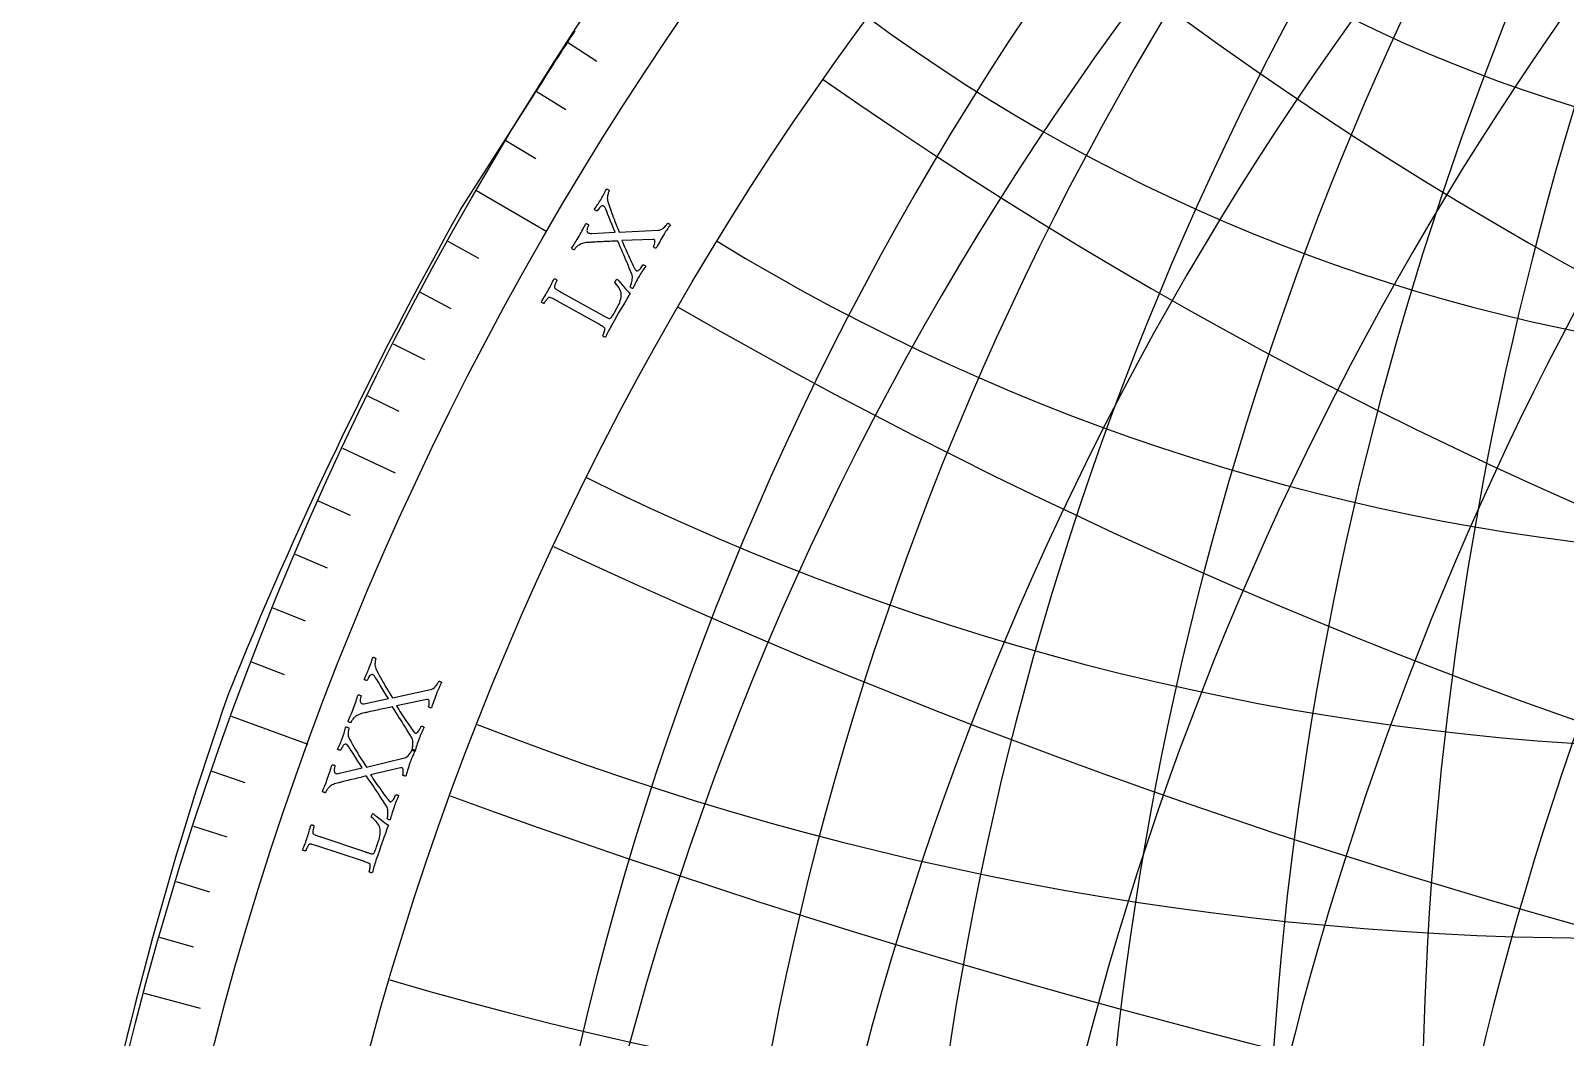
# Model space of a CAD drawing. Header units: millimetres. Extents: x -93 to 93, y -93 to 104.
# Drawn here: x -92.5 to -49.83, y 22.71 to 50.7 of the extents above; entities that cross this region are included whole.
import ezdxf

# ---------------------------------------------------------------- set-up
doc = ezdxf.new("R2010")
doc.units = ezdxf.units.MM
for name, color, linetype in [('CUT_OUTER', 1, 'Continuous'), ('ENGRAVE', 7, 'Continuous'), ('ENGRAVE_FINE', 8, 'Continuous'), ('TEXT', 5, 'Continuous')]:
    doc.layers.add(name, color=color, linetype=linetype)

msp = doc.modelspace()

# ---------------------------------------------------------------- linework, layer by layer
at = {"layer": 'CUT_OUTER'}
msp.add_lwpolyline([(-80.5586, 45.7039), (-78.5313, 48.8776), (-78.4511, 49.0068)], dxfattribs=at)
for centre, radius, start, end in [((-3.426767089487028, 2.1699763274168036), 88.44403129231942, 146.7242498189142, 148.02393507627738), ((20.77407203345911, -11.13669888860854), 116.18586103430133, 150.71059144834663, 158.07698249776246), ((12.45894886704529, -2.36351821097127), 105.31686430517935, 160.81680575097735, 169.04272386822896)]:
    msp.add_arc(centre, radius, start, end, dxfattribs=at)
at = {"layer": 'ENGRAVE'}
for points in [[(-80.1073, 46.25), (-78.1447, 45.1169)], [(-83.8335, 39.0922), (-82.3664, 38.4081)], [(-86.9216, 31.6369), (-84.792, 30.8618)], [(-89.3481, 23.9408), (-87.7845, 23.5218)]]:
    msp.add_lwpolyline(points, dxfattribs=at)
for radius in [92.5, 90.23375, 86.025, 86.025]:
    msp.add_circle((0, 0), radius, dxfattribs=at)
for centre, radius, start, end in [((15.168528515445656, 0), 87.35207428747118, 99.99999983752946, 260.00000016247054), ((31.310539402750127, 0), 91.5458928772404, 109.99999992129074, 250.00000007870926), ((-4.723730900634919e-15, 112.29766206480933), 72.18354577202557, 219.9999999658587, 320.0000000341413), ((-4.817300315426914e-15, 133.83114220566696), 102.5206028029169, 229.99999997596137, 310.0000000240386), ((-5.626093109739206e-15, 172.0499999999998), 148.99967072111247, 239.99999998346016, 300.00000001653984), ((1.746591513949201e-14, 251.52027352402982), 236.35174500858412, 249.99999998957287, 290.00000001042713)]:
    msp.add_arc(centre, radius, start, end, dxfattribs=at)
at = {"layer": 'ENGRAVE_FINE'}
for points in [[(-77.577, 50.3791), (-76.7625, 49.8501)], [(-78.4444, 49.0175), (-77.6208, 48.5028)], [(-79.288, 47.641), (-78.4555, 47.1408)], [(-80.9023, 44.8449), (-80.0528, 44.374)], [(-81.6727, 43.4261), (-80.8151, 42.9701)], [(-82.4181, 41.9941), (-81.5527, 41.5532)], [(-83.1384, 40.5493), (-82.2655, 40.1236)], [(-84.503, 37.6231), (-83.6157, 37.2281)], [(-85.1467, 36.1426), (-84.2527, 35.7631)], [(-85.7645, 34.6511), (-84.864, 34.2873)], [(-86.3562, 33.149), (-85.4494, 32.801)], [(-87.4605, 30.1151), (-86.5421, 29.7988)], [(-87.9727, 28.5841), (-87.049, 28.2839)], [(-88.4582, 27.0444), (-87.5294, 26.7604)], [(-88.9167, 25.4965), (-87.9831, 25.2287)]]:
    msp.add_lwpolyline(points, dxfattribs=at)
for centre, radius, start, end in [((7.52621227981759, 0), 86.35360152466644, 94.99999967255303, 265.00000032744697), ((23.05032927888738, 0), 89.05963341977744, 104.99999989308458, 255.00000010691542), ((-37.97506080554552, 86.9904460717733), 40.11411629278375, 228.5833332718978, 358.58333339476917), ((40.114116292783706, 0), 94.91808547874831, 114.99999993856432, 245.00000006143568), ((-39.741436187503396, 91.03672747718139), 49.66655690703753, 233.5833332837135, 353.583333382953), ((-42.01551294562116, 96.24601345049645), 60.23535347449034, 238.5833332924201, 348.5833333742469), ((-44.928324499197046, 102.91846560708598), 72.18354577202545, 243.5833332991922, 343.5833333674748), ((-48.67312015238095, 111.49676508595176), 86.02500000000009, 248.58333330468554, 338.583333361981), ((6.897616614894488, 3.0111054971236766), 86.35360152466643, 118.58333300588606, 288.58333366078045), ((13.901640084243802, 6.068662150098621), 87.35207428747135, 123.5833331708634, 283.5833334958031), ((21.12514612950774, 9.22203236125717), 89.0596334197774, 128.58333322641806, 278.5833334402489), ((28.695456462856022, 12.526797518899356), 91.54589287724042, 133.58333325462377, 273.58333341204275), ((36.76375110690086, 16.04895418713696), 94.9180854787483, 138.5833332718978, 268.58333339476917), ((45.518363738590764, 19.870718093751716), 99.33311381407516, 143.58333328371396, 263.583333382953), ((-53.54349213115652, 122.65345113152831), 102.5206028029168, 253.58333330929486, 333.58333335737166), ((-60.00437106553624, 137.45355226620094), 122.85643227999017, 258.5833333132739, 328.5833333533931), ((-68.83418664251228, 157.68023734527983), 148.99967072111264, 263.58333331679364, 323.5833333498733), ((-81.43778070426366, 186.55161361913161), 184.48120783683498, 268.5833333199746, 318.5833333466919), ((-4.689336718587448e-15, 121.65772170314547), 86.02499999999996, 224.99999997135205, 315.00000002864795), ((-100.62884889351231, 230.51308588444456), 236.35174500858386, 273.58333332290636, 313.58333334376016), ((-132.97743721920946, 304.6148270943921), 321.0496707211132, 278.5833333256571, 308.5833333410094), ((0, 149.98001059330494), 122.85643227999037, 234.9999999799404, 305.0000000200596), ((-198.20014113404963, 454.0221482995396), 487.872018532613, 283.5833333282819, 303.5833333383846), ((-394.89185951755303, 904.5889139044538), 983.2702493450466, 288.58333333082714, 298.5833333358398), ((3.220694911988998e-15, 203.55249119069376), 184.48120783683484, 244.99999998664111, 295.0000000133589), ((394.89185951755076, -904.5889139044488), 983.2702493450412, 108.58333333082714, 118.58333333583982)]:
    msp.add_arc(centre, radius, start, end, dxfattribs=at)
at = {"layer": 'TEXT'}
for points in [[(-77.2517, 44.9873), (-77.2237, 45.0359), (-77.1973, 45.0828), (-77.1727, 45.1279), (-77.1498, 45.1711), (-77.1277, 45.2133), (-77.1056, 45.255), (-77.0835, 45.2963), (-77.0614, 45.3371), (-77.0533, 45.3356), (-77.0428, 45.3317), (-77.03, 45.3256), (-77.015, 45.3172), (-77.0012, 45.3082), (-76.9923, 45.3002), (-76.9882, 45.2932), (-76.989, 45.2872), (-76.995, 45.2761), (-77.0015, 45.2622), (-77.0085, 45.2453), (-77.0161, 45.2256), (-77.0231, 45.2044), (-77.0284, 45.183), (-77.0319, 45.1616), (-77.0336, 45.14), (-77.0322, 45.1198), (-77.0261, 45.1025), (-77.0155, 45.0879), (-77.0002, 45.0762), (-76.9829, 45.0689), (-76.9609, 45.0643), (-76.9341, 45.0624), (-76.9025, 45.0632), (-76.2513, 45.0948), (-76.2947, 45.2003), (-76.3364, 45.3031), (-76.3765, 45.4032), (-76.4149, 45.5007), (-76.4508, 45.5908), (-76.4833, 45.6688), (-76.5126, 45.7348), (-76.5385, 45.7887), (-76.543, 45.7964), (-76.5481, 45.8032), (-76.5536, 45.8092), (-76.5597, 45.8143), (-76.5654, 45.8186), (-76.5698, 45.8218), (-76.573, 45.8241), (-76.575, 45.8254), (-76.586, 45.8291), (-76.6001, 45.8292), (-76.6173, 45.8256), (-76.6376, 45.8183), (-76.6609, 45.8033), (-76.6872, 45.7766), (-76.7162, 45.7382), (-76.7482, 45.688), (-76.7535, 45.6862), (-76.7618, 45.6873), (-76.7732, 45.6914), (-76.7875, 45.6985), (-76.8021, 45.7068), (-76.8139, 45.7146), (-76.8231, 45.7221), (-76.8295, 45.729), (-76.8039, 45.766), (-76.7798, 45.8009), (-76.7572, 45.8336), (-76.7361, 45.8642), (-76.7155, 45.8947), (-76.6944, 45.927), (-76.673, 45.9611), (-76.6511, 45.997), (-76.6215, 46.0471), (-76.595, 46.0934), (-76.5717, 46.136), (-76.5514, 46.1749), (-76.5335, 46.2103), (-76.517, 46.2425), (-76.5021, 46.2713), (-76.4886, 46.2969), (-76.4808, 46.2955), (-76.4712, 46.2924), (-76.46, 46.2876), (-76.447, 46.281), (-76.4346, 46.2732), (-76.425, 46.2644), (-76.4182, 46.2549), (-76.4142, 46.2444), (-76.4183, 46.2368), (-76.4238, 46.2247), (-76.431, 46.2082), (-76.4396, 46.1873), (-76.4483, 46.1631), (-76.4556, 46.1366), (-76.4615, 46.1079), (-76.466, 46.0769), (-76.4679, 46.0446), (-76.4663, 46.0118), (-76.4612, 45.9784), (-76.4524, 45.9445), (-76.4232, 45.8607), (-76.3961, 45.7825), (-76.371, 45.7101), (-76.348, 45.6434), (-76.3256, 45.5796), (-76.3026, 45.5162), (-76.2789, 45.4531), (-76.2544, 45.3904), (-76.2284, 45.3251), (-76.1997, 45.2541), (-76.1684, 45.1775), (-76.1345, 45.0953), (-75.0512, 45.1497), (-75.0122, 45.1552), (-74.9743, 45.1681), (-74.9374, 45.1884), (-74.9015, 45.2161), (-74.8681, 45.2475), (-74.8387, 45.2791), (-74.8133, 45.3109), (-74.7919, 45.3427), (-74.7833, 45.3422), (-74.773, 45.3391), (-74.7612, 45.3333), (-74.7477, 45.325), (-74.7349, 45.3163), (-74.7252, 45.3092), (-74.7187, 45.3037), (-74.7152, 45.2999), (-74.7404, 45.2642), (-74.7638, 45.2311), (-74.7854, 45.2005), (-74.8052, 45.1725), (-74.8247, 45.1441), (-74.8456, 45.1123), (-74.8677, 45.0773), (-74.8911, 45.0389), (-74.9227, 44.9858), (-74.9516, 44.9359), (-74.9779, 44.8892), (-75.0016, 44.8457), (-75.0249, 44.8019), (-75.05, 44.7545), (-75.0771, 44.7035), (-75.1061, 44.6489), (-75.1156, 44.6482), (-75.127, 44.6505), (-75.1403, 44.6557), (-75.1555, 44.6638), (-75.1693, 44.6729), (-75.1782, 44.6809), (-75.1823, 44.6879), (-75.1815, 44.6938), (-75.1765, 44.7033), (-75.171, 44.716), (-75.165, 44.7318), (-75.1585, 44.7508), (-75.1525, 44.7713), (-75.148, 44.7921), (-75.145, 44.8131), (-75.1434, 44.8343), (-75.1442, 44.8538), (-75.1482, 44.8698), (-75.1554, 44.8823), (-75.1659, 44.8913), (-75.169, 44.8928), (-75.1729, 44.8941), (-75.1776, 44.8952), (-75.1831, 44.8961), (-75.1888, 44.8967), (-75.1941, 44.8968), (-75.199, 44.8964), (-75.2035, 44.8955), (-76.0614, 44.8619), (-76.0391, 44.8078), (-76.0152, 44.7513), (-75.9899, 44.6923), (-75.9629, 44.6308), (-75.9353, 44.5686), (-75.9079, 44.5071), (-75.8807, 44.4466), (-75.8536, 44.3868), (-75.8272, 44.3295), (-75.8022, 44.2761), (-75.7784, 44.2268), (-75.7559, 44.1813), (-75.7357, 44.1413), (-75.7188, 44.1082), (-75.7051, 44.0819), (-75.6946, 44.0625), (-75.6924, 44.0592), (-75.6898, 44.0552), (-75.6867, 44.0504), (-75.6831, 44.045), (-75.6789, 44.0394), (-75.6739, 44.0342), (-75.6682, 44.0296), (-75.6618, 44.0254), (-75.6482, 44.0213), (-75.6318, 44.0232), (-75.6126, 44.0312), (-75.5905, 44.0452), (-75.5659, 44.0669), (-75.5392, 44.0982), (-75.5102, 44.139), (-75.4791, 44.1894), (-75.4704, 44.1891), (-75.4598, 44.1866), (-75.4473, 44.1819), (-75.433, 44.175), (-75.4195, 44.1674), (-75.4096, 44.1608), (-75.4031, 44.1551), (-75.4002, 44.1504), (-75.4242, 44.1155), (-75.4481, 44.0802), (-75.4721, 44.0444), (-75.496, 44.0081), (-75.5197, 43.9717), (-75.5425, 43.9353), (-75.5647, 43.8989), (-75.5862, 43.8625), (-75.6145, 43.8131), (-75.6402, 43.767), (-75.6631, 43.7243), (-75.6834, 43.6851), (-75.7025, 43.6471), (-75.7218, 43.6084), (-75.7412, 43.5689), (-75.7609, 43.5286), (-75.7698, 43.5309), (-75.78, 43.5355), (-75.7913, 43.5423), (-75.8038, 43.5514), (-75.8155, 43.5607), (-75.8244, 43.5682), (-75.8305, 43.5739), (-75.8339, 43.5777), (-75.8298, 43.5862), (-75.8236, 43.601), (-75.8155, 43.622), (-75.8053, 43.6493), (-75.7949, 43.6808), (-75.7858, 43.7145), (-75.7782, 43.7504), (-75.7721, 43.7884), (-75.7689, 43.8265), (-75.7704, 43.8626), (-75.7764, 43.8966), (-75.7869, 43.9285), (-75.8223, 44.0142), (-75.8563, 44.0961), (-75.8889, 44.174), (-75.9201, 44.2481), (-75.9507, 44.3202), (-75.9815, 44.3923), (-76.0125, 44.4643), (-76.0438, 44.5363), (-76.0757, 44.6099), (-76.1086, 44.6867), (-76.1425, 44.7668), (-76.1775, 44.85), (-76.2127, 44.8491), (-76.252, 44.8477), (-76.2955, 44.8457), (-76.3432, 44.8433), (-76.3935, 44.8406), (-76.4449, 44.838), (-76.4973, 44.8355), (-76.5507, 44.8332), (-76.6038, 44.8309), (-76.6552, 44.8284), (-76.7048, 44.8258), (-76.7526, 44.8231), (-76.7975, 44.8204), (-76.8381, 44.818), (-76.8745, 44.8158), (-76.9067, 44.8139), (-76.933, 44.8124), (-76.9517, 44.8113), (-76.963, 44.8106), (-76.9668, 44.8104), (-77.0127, 44.8081), (-77.0547, 44.8042), (-77.0926, 44.7985), (-77.1265, 44.7912), (-77.1584, 44.7819), (-77.1904, 44.77), (-77.2225, 44.7557), (-77.2547, 44.7388), (-77.2754, 44.7262), (-77.2954, 44.7114), (-77.3145, 44.6946), (-77.3328, 44.6757), (-77.3493, 44.6566), (-77.3632, 44.6395), (-77.3744, 44.6242), (-77.3829, 44.6109), (-77.3877, 44.6072), (-77.3958, 44.6073), (-77.4071, 44.6111), (-77.4218, 44.6186), (-77.4363, 44.6279), (-77.4473, 44.637), (-77.4549, 44.646), (-77.4589, 44.6547), (-77.4298, 44.7017), (-77.4027, 44.745), (-77.3774, 44.7845), (-77.3541, 44.8203), (-77.3309, 44.8562), (-77.3061, 44.896), (-77.2797, 44.9397), (-77.2517, 44.9873)], [(-76.5997, 42.7852), (-76.5967, 42.7835), (-76.5929, 42.7814), (-76.5885, 42.7789), (-76.5833, 42.776), (-76.5701, 42.7686), (-76.555, 42.7602), (-76.5379, 42.7507), (-76.5191, 42.7401), (-76.4996, 42.7295), (-76.4807, 42.7196), (-76.4626, 42.7106), (-76.445, 42.7024), (-76.4294, 42.6959), (-76.4168, 42.6919), (-76.4072, 42.6906), (-76.4007, 42.6919), (-76.384, 42.7014), (-76.3684, 42.7135), (-76.3538, 42.7282), (-76.3402, 42.7455), (-76.3258, 42.767), (-76.3087, 42.7944), (-76.289, 42.8277), (-76.2667, 42.8669), (-76.1826, 43.0162), (-76.1617, 43.0557), (-76.142, 43.0984), (-76.1234, 43.1441), (-76.1059, 43.193), (-76.0915, 43.2419), (-76.0823, 43.2876), (-76.0782, 43.3302), (-76.0792, 43.3697), (-76.085, 43.4048), (-76.0946, 43.4409), (-76.108, 43.4781), (-76.1254, 43.5165), (-76.1477, 43.5563), (-76.1761, 43.5981), (-76.2106, 43.6419), (-76.2512, 43.6876), (-76.2558, 43.6961), (-76.2565, 43.7068), (-76.2531, 43.7197), (-76.2458, 43.7349), (-76.2319, 43.7567), (-76.2183, 43.7733), (-76.205, 43.7846), (-76.192, 43.7907), (-76.148, 43.7396), (-76.1028, 43.6867), (-76.0563, 43.632), (-76.0085, 43.5755), (-75.9613, 43.5213), (-75.9162, 43.4736), (-75.8732, 43.4323), (-75.8325, 43.3974), (-75.8937, 43.2911), (-75.9553, 43.1853), (-76.0172, 43.0803), (-76.0794, 42.9758), (-76.1433, 42.868), (-76.2102, 42.753), (-76.2801, 42.6307), (-76.3528, 42.5011), (-76.3776, 42.4559), (-76.4005, 42.4128), (-76.4216, 42.3718), (-76.4408, 42.3328), (-76.4596, 42.2948), (-76.4792, 42.2563), (-76.4997, 42.2173), (-76.521, 42.178), (-76.5301, 42.1769), (-76.5404, 42.1785), (-76.5519, 42.1828), (-76.5647, 42.1897), (-76.5768, 42.1978), (-76.5863, 42.2056), (-76.5933, 42.2131), (-76.5978, 42.2204), (-76.5926, 42.2304), (-76.5861, 42.2441), (-76.5782, 42.2616), (-76.5688, 42.2827), (-76.5594, 42.3056), (-76.5511, 42.3285), (-76.544, 42.3513), (-76.5379, 42.3742), (-76.5339, 42.3948), (-76.5328, 42.4109), (-76.5346, 42.4227), (-76.5392, 42.4301), (-76.5542, 42.4447), (-76.5722, 42.4595), (-76.5932, 42.4744), (-76.6173, 42.4894), (-76.6436, 42.5048), (-76.6709, 42.5205), (-76.6993, 42.5366), (-76.7289, 42.5531), (-77.8715, 43.1868), (-77.9012, 43.2031), (-77.9302, 43.2189), (-77.9585, 43.234), (-77.9859, 43.2484), (-78.0121, 43.2612), (-78.0364, 43.2714), (-78.0587, 43.2789), (-78.0792, 43.2838), (-78.089, 43.2843), (-78.1003, 43.2796), (-78.1132, 43.2696), (-78.1277, 43.2543), (-78.1429, 43.236), (-78.1578, 43.2169), (-78.1725, 43.197), (-78.187, 43.1762), (-78.2002, 43.1567), (-78.2109, 43.1403), (-78.2191, 43.1272), (-78.2249, 43.1172), (-78.2335, 43.1171), (-78.2437, 43.1189), (-78.2554, 43.1228), (-78.2687, 43.1287), (-78.2814, 43.1357), (-78.2911, 43.1432), (-78.2979, 43.1512), (-78.3018, 43.1596), (-78.2773, 43.2004), (-78.2529, 43.2408), (-78.2285, 43.2808), (-78.2041, 43.3202), (-78.18, 43.3594), (-78.1566, 43.3986), (-78.1339, 43.4376), (-78.1118, 43.4766), (-78.0898, 43.5168), (-78.0685, 43.5568), (-78.048, 43.5965), (-78.0283, 43.636), (-78.0086, 43.6758), (-77.9883, 43.7163), (-77.9673, 43.7575), (-77.9456, 43.7996), (-77.9364, 43.8007), (-77.9261, 43.7991), (-77.9146, 43.7948), (-77.9019, 43.7878), (-77.8899, 43.7796), (-77.8804, 43.7716), (-77.8735, 43.764), (-77.8691, 43.7566), (-77.8745, 43.7464), (-77.8813, 43.7324), (-77.8896, 43.7147), (-77.8993, 43.6933), (-77.9092, 43.6701), (-77.9183, 43.6474), (-77.9264, 43.625), (-77.9336, 43.6031), (-77.9387, 43.5832), (-77.9404, 43.5668), (-77.9388, 43.5541), (-77.9338, 43.5449), (-77.9212, 43.533), (-77.9061, 43.5208), (-77.8884, 43.5083), (-77.8682, 43.4955), (-77.8461, 43.4824), (-77.8229, 43.4689), (-77.7986, 43.455), (-77.7732, 43.4406), (-77.7691, 43.4383), (-77.765, 43.4361), (-77.7609, 43.4338), (-77.7568, 43.4315), (-77.7527, 43.4292), (-77.7486, 43.4269), (-77.7445, 43.4246), (-77.7404, 43.4223)], [(-83.5257, 31.8612), (-83.506, 31.9137), (-83.4876, 31.9642), (-83.4706, 32.0127), (-83.455, 32.0591), (-83.44, 32.1043), (-83.425, 32.1491), (-83.4099, 32.1934), (-83.3947, 32.2372), (-83.3864, 32.237), (-83.3755, 32.2349), (-83.3619, 32.2309), (-83.3457, 32.2251), (-83.3306, 32.2184), (-83.3205, 32.2119), (-83.3154, 32.2057), (-83.3152, 32.1997), (-83.3192, 32.1878), (-83.3234, 32.173), (-83.3276, 32.1552), (-83.3319, 32.1345), (-83.3354, 32.1124), (-83.3371, 32.0905), (-83.3371, 32.0688), (-83.3353, 32.0472), (-83.3306, 32.0275), (-83.3218, 32.0114), (-83.309, 31.9988), (-83.292, 31.9897), (-83.2738, 31.9852), (-83.2513, 31.9843), (-83.2245, 31.9867), (-83.1935, 31.9927), (-82.556, 32.1295), (-82.616, 32.2265), (-82.6738, 32.3212), (-82.7296, 32.4135), (-82.7833, 32.5035), (-82.8333, 32.5865), (-82.8781, 32.6583), (-82.9176, 32.7187), (-82.952, 32.7676), (-82.9577, 32.7745), (-82.9638, 32.7804), (-82.9702, 32.7854), (-82.977, 32.7895), (-82.9833, 32.7927), (-82.9882, 32.7952), (-82.9918, 32.7969), (-82.9939, 32.7979), (-83.0054, 32.7998), (-83.0193, 32.7976), (-83.0357, 32.7913), (-83.0546, 32.7808), (-83.0752, 32.7622), (-83.0967, 32.7316), (-83.1192, 32.689), (-83.1425, 32.6343), (-83.1475, 32.6316), (-83.1559, 32.6314), (-83.1677, 32.6336), (-83.1831, 32.6382), (-83.1988, 32.6441), (-83.2117, 32.6499), (-83.222, 32.6557), (-83.2294, 32.6615), (-83.2102, 32.7022), (-83.1921, 32.7405), (-83.1751, 32.7765), (-83.1592, 32.8101), (-83.1438, 32.8435), (-83.1283, 32.8788), (-83.1126, 32.9159), (-83.0969, 32.955), (-83.0758, 33.0091), (-83.0572, 33.0591), (-83.041, 33.1049), (-83.0273, 33.1466), (-83.0154, 33.1845), (-83.0044, 33.2189), (-82.9943, 33.2498), (-82.9852, 33.2772), (-82.9772, 33.2771), (-82.9673, 33.2756), (-82.9554, 33.2727), (-82.9415, 33.2683), (-82.928, 33.2625), (-82.9171, 33.2555), (-82.9089, 33.2471), (-82.9032, 33.2375), (-82.906, 33.2293), (-82.9096, 33.2165), (-82.9139, 33.199), (-82.919, 33.177), (-82.9237, 33.1517), (-82.9266, 33.1244), (-82.9277, 33.0951), (-82.9271, 33.0638), (-82.9238, 33.0316), (-82.9169, 32.9994), (-82.9064, 32.9673), (-82.8923, 32.9353), (-82.8499, 32.8573), (-82.8105, 32.7846), (-82.774, 32.7172), (-82.7404, 32.6551), (-82.708, 32.5958), (-82.675, 32.537), (-82.6413, 32.4786), (-82.6071, 32.4207), (-82.5708, 32.3604), (-82.531, 32.295), (-82.4877, 32.2245), (-82.4409, 32.149), (-81.3807, 32.3784), (-81.3432, 32.3901), (-81.3078, 32.4089), (-81.2747, 32.4349), (-81.2437, 32.4681), (-81.2159, 32.5046), (-81.192, 32.5405), (-81.1721, 32.5759), (-81.1561, 32.6109), (-81.1476, 32.6117), (-81.137, 32.6103), (-81.1243, 32.6066), (-81.1096, 32.6006), (-81.0956, 32.594), (-81.0849, 32.5886), (-81.0776, 32.5842), (-81.0736, 32.5811), (-81.0926, 32.5418), (-81.1103, 32.5053), (-81.1267, 32.4716), (-81.1417, 32.4407), (-81.1563, 32.4095), (-81.1718, 32.3748), (-81.1879, 32.3366), (-81.2048, 32.295), (-81.2273, 32.2375), (-81.2478, 32.1836), (-81.2661, 32.1332), (-81.2824, 32.0864), (-81.2983, 32.0394), (-81.3155, 31.9886), (-81.3339, 31.9339), (-81.3537, 31.8753), (-81.3629, 31.8731), (-81.3746, 31.8734), (-81.3885, 31.8764), (-81.4049, 31.882), (-81.4199, 31.8887), (-81.43, 31.8952), (-81.4351, 31.9014), (-81.4353, 31.9073), (-81.4319, 31.9176), (-81.4286, 31.931), (-81.4252, 31.9476), (-81.4219, 31.9673), (-81.4193, 31.9885), (-81.4183, 32.0098), (-81.4187, 32.031), (-81.4205, 32.0521), (-81.4245, 32.0712), (-81.431, 32.0864), (-81.4402, 32.0975), (-81.452, 32.1047), (-81.4553, 32.1057), (-81.4594, 32.1064), (-81.4642, 32.1067), (-81.4698, 32.1067), (-81.4755, 32.1063), (-81.4807, 32.1056), (-81.4855, 32.1044), (-81.4898, 32.1028), (-82.3309, 31.9305), (-82.3001, 31.8807), (-82.2674, 31.8288), (-82.2327, 31.7747), (-82.1962, 31.7184), (-82.1589, 31.6615), (-82.1219, 31.6053), (-82.0851, 31.55), (-82.0487, 31.4954), (-82.0134, 31.4431), (-81.98, 31.3945), (-81.9486, 31.3497), (-81.919, 31.3085), (-81.8926, 31.2723), (-81.8705, 31.2423), (-81.8527, 31.2186), (-81.8393, 31.2012), (-81.8366, 31.1983), (-81.8333, 31.1947), (-81.8295, 31.1906), (-81.825, 31.1857), (-81.82, 31.1809), (-81.8143, 31.1766), (-81.8079, 31.1729), (-81.8009, 31.1699), (-81.7868, 31.168), (-81.7709, 31.1726), (-81.7532, 31.1836), (-81.7337, 31.201), (-81.713, 31.2264), (-81.6917, 31.2616), (-81.6697, 31.3066), (-81.6472, 31.3613), (-81.6385, 31.3625), (-81.6277, 31.3617), (-81.6146, 31.3591), (-81.5994, 31.3546), (-81.5848, 31.3493), (-81.5739, 31.3444), (-81.5667, 31.3399), (-81.563, 31.3357), (-81.581, 31.2973), (-81.5989, 31.2586), (-81.6167, 31.2194), (-81.6345, 31.1797), (-81.6519, 31.1399), (-81.6686, 31.1003), (-81.6846, 31.0608), (-81.6998, 31.0214), (-81.7198, 30.968), (-81.7376, 30.9184), (-81.7534, 30.8726), (-81.767, 30.8305), (-81.7797, 30.79), (-81.7924, 30.7487), (-81.8052, 30.7065), (-81.8181, 30.6636), (-81.8273, 30.6644), (-81.838, 30.6673), (-81.8503, 30.6722), (-81.8641, 30.6791), (-81.8772, 30.6864), (-81.8872, 30.6924), (-81.8941, 30.6969), (-81.898, 30.7002), (-81.8954, 30.7093), (-81.8917, 30.7248), (-81.8871, 30.7469), (-81.8815, 30.7755), (-81.8763, 30.8083), (-81.8728, 30.843), (-81.8712, 30.8796), (-81.8713, 30.9182), (-81.8743, 30.9563), (-81.8816, 30.9916), (-81.893, 31.0242), (-81.9086, 31.054), (-81.9575, 31.1328), (-82.0043, 31.2081), (-82.0491, 31.2797), (-82.0919, 31.3477), (-82.1338, 31.4139), (-82.1759, 31.48), (-82.2182, 31.5461), (-82.2607, 31.6121), (-82.3041, 31.6796), (-82.349, 31.75), (-82.3955, 31.8235), (-82.4435, 31.8999), (-82.4781, 31.8933), (-82.5167, 31.8856), (-82.5593, 31.8766), (-82.6059, 31.8664), (-82.6551, 31.8556), (-82.7054, 31.8447), (-82.7567, 31.8338), (-82.809, 31.8228), (-82.861, 31.8119), (-82.9113, 31.8011), (-82.9598, 31.7905), (-83.0066, 31.7801), (-83.0505, 31.7701), (-83.0902, 31.7612), (-83.1257, 31.7531), (-83.1572, 31.746), (-83.1828, 31.7402), (-83.2012, 31.7361), (-83.2122, 31.7336), (-83.2159, 31.7328), (-83.2608, 31.7231), (-83.3016, 31.7124), (-83.3381, 31.7007), (-83.3704, 31.688), (-83.4004, 31.6736), (-83.43, 31.6567), (-83.4593, 31.6373), (-83.4884, 31.6155), (-83.5068, 31.5997), (-83.5241, 31.5819), (-83.5403, 31.5621), (-83.5552, 31.5405), (-83.5685, 31.519), (-83.5793, 31.4999), (-83.5879, 31.483), (-83.5941, 31.4685), (-83.5983, 31.4641), (-83.6063, 31.4628), (-83.6181, 31.4647), (-83.6338, 31.4698), (-83.6496, 31.4766), (-83.662, 31.4838), (-83.6708, 31.4914), (-83.6762, 31.4994), (-83.6552, 31.5505), (-83.6354, 31.5976), (-83.6169, 31.6407), (-83.5997, 31.6798), (-83.5826, 31.719), (-83.5646, 31.7623), (-83.5456, 31.8097), (-83.5257, 31.8612)], [(-84.243, 29.9131), (-84.2245, 29.9661), (-84.2073, 30.017), (-84.1914, 30.0659), (-84.1769, 30.1127), (-84.163, 30.1582), (-84.149, 30.2033), (-84.1349, 30.2479), (-84.1208, 30.2921), (-84.1125, 30.2921), (-84.1015, 30.2903), (-84.0878, 30.2866), (-84.0714, 30.2811), (-84.0562, 30.2748), (-84.046, 30.2686), (-84.0407, 30.2625), (-84.0404, 30.2564), (-84.0442, 30.2445), (-84.048, 30.2296), (-84.0518, 30.2117), (-84.0556, 30.1909), (-84.0586, 30.1687), (-84.0598, 30.1468), (-84.0593, 30.1251), (-84.057, 30.1036), (-84.0518, 30.084), (-84.0427, 30.068), (-84.0295, 30.0557), (-84.0123, 30.0471), (-83.994, 30.043), (-83.9715, 30.0426), (-83.9448, 30.0457), (-83.9139, 30.0523), (-83.2798, 30.2039), (-83.342, 30.2995), (-83.402, 30.3929), (-83.4599, 30.4838), (-83.5157, 30.5725), (-83.5676, 30.6544), (-83.614, 30.7251), (-83.655, 30.7845), (-83.6905, 30.8327), (-83.6963, 30.8394), (-83.7026, 30.8452), (-83.7091, 30.85), (-83.716, 30.854), (-83.7224, 30.857), (-83.7274, 30.8594), (-83.7309, 30.861), (-83.7331, 30.8619), (-83.7446, 30.8636), (-83.7585, 30.8611), (-83.7747, 30.8544), (-83.7933, 30.8435), (-83.8135, 30.8244), (-83.8343, 30.7933), (-83.8558, 30.7501), (-83.8779, 30.6949), (-83.8828, 30.6922), (-83.8911, 30.6917), (-83.9031, 30.6937), (-83.9185, 30.6979), (-83.9343, 30.7034), (-83.9474, 30.7089), (-83.9578, 30.7145), (-83.9654, 30.7202), (-83.9471, 30.7613), (-83.9299, 30.8), (-83.9137, 30.8364), (-83.8986, 30.8704), (-83.884, 30.9041), (-83.8693, 30.9397), (-83.8545, 30.9772), (-83.8397, 31.0166), (-83.8198, 31.0712), (-83.8024, 31.1216), (-83.7873, 31.1678), (-83.7746, 31.2098), (-83.7635, 31.2479), (-83.7533, 31.2826), (-83.744, 31.3137), (-83.7355, 31.3414), (-83.7275, 31.3415), (-83.7176, 31.3402), (-83.7056, 31.3375), (-83.6916, 31.3334), (-83.678, 31.328), (-83.6669, 31.3212), (-83.6585, 31.3131), (-83.6527, 31.3035), (-83.6552, 31.2953), (-83.6585, 31.2824), (-83.6624, 31.2649), (-83.667, 31.2427), (-83.6711, 31.2173), (-83.6734, 31.1899), (-83.6738, 31.1606), (-83.6725, 31.1293), (-83.6685, 31.0972), (-83.6608, 31.0652), (-83.6496, 31.0334), (-83.6347, 31.0017), (-83.5905, 30.9247), (-83.5494, 30.853), (-83.5113, 30.7864), (-83.4763, 30.7251), (-83.4426, 30.6666), (-83.4082, 30.6086), (-83.3732, 30.551), (-83.3376, 30.4939), (-83.2999, 30.4344), (-83.2586, 30.37), (-83.2137, 30.3005), (-83.1651, 30.226), (-82.1106, 30.48), (-82.0733, 30.4926), (-82.0384, 30.5123), (-82.0059, 30.539), (-81.9757, 30.5729), (-81.9487, 30.61), (-81.9257, 30.6465), (-81.9066, 30.6824), (-81.8915, 30.7177), (-81.8829, 30.7187), (-81.8723, 30.7175), (-81.8596, 30.7141), (-81.8447, 30.7085), (-81.8306, 30.7022), (-81.8198, 30.697), (-81.8123, 30.6929), (-81.8082, 30.6898), (-81.8264, 30.65), (-81.8432, 30.6132), (-81.8588, 30.5791), (-81.873, 30.5479), (-81.887, 30.5163), (-81.9016, 30.4813), (-81.9169, 30.4428), (-81.9328, 30.4007), (-81.954, 30.3427), (-81.9732, 30.2883), (-81.9904, 30.2375), (-82.0055, 30.1904), (-82.0203, 30.1431), (-82.0363, 30.0919), (-82.0535, 30.0367), (-82.0719, 29.9777), (-82.0811, 29.9753), (-82.0927, 29.9754), (-82.1068, 29.978), (-82.1232, 29.9832), (-82.1384, 29.9896), (-82.1486, 29.9958), (-82.1539, 30.0019), (-82.1543, 30.0078), (-82.1511, 30.0181), (-82.148, 30.0316), (-82.1451, 30.0483), (-82.1422, 30.0681), (-82.1402, 30.0894), (-82.1396, 30.1106), (-82.1405, 30.1318), (-82.1428, 30.1529), (-82.1472, 30.172), (-82.1541, 30.1869), (-82.1635, 30.1979), (-82.1755, 30.2048), (-82.1788, 30.2057), (-82.1829, 30.2062), (-82.1877, 30.2065), (-82.1933, 30.2063), (-82.199, 30.2058), (-82.2042, 30.2049), (-82.209, 30.2037), (-82.2132, 30.202), (-83.0501, 30.0102), (-83.0181, 29.9612), (-82.9842, 29.91), (-82.9484, 29.8567), (-82.9106, 29.8013), (-82.8719, 29.7452), (-82.8336, 29.69), (-82.7956, 29.6355), (-82.7579, 29.5818), (-82.7214, 29.5303), (-82.6869, 29.4825), (-82.6544, 29.4384), (-82.6239, 29.3979), (-82.5967, 29.3623), (-82.5739, 29.3329), (-82.5555, 29.3096), (-82.5417, 29.2925), (-82.5389, 29.2897), (-82.5356, 29.2862), (-82.5317, 29.2821), (-82.5271, 29.2774), (-82.5219, 29.2726), (-82.5161, 29.2685), (-82.5097, 29.265), (-82.5026, 29.2621), (-82.4885, 29.2606), (-82.4727, 29.2655), (-82.4553, 29.2769), (-82.4362, 29.2947), (-82.416, 29.3206), (-82.3955, 29.3563), (-82.3746, 29.4018), (-82.3533, 29.457), (-82.3447, 29.4584), (-82.3339, 29.4579), (-82.3208, 29.4556), (-82.3054, 29.4515), (-82.2908, 29.4465), (-82.2797, 29.4419), (-82.2724, 29.4375), (-82.2686, 29.4333), (-82.2857, 29.3946), (-82.3027, 29.3555), (-82.3196, 29.3158), (-82.3365, 29.2758), (-82.3529, 29.2356), (-82.3687, 29.1956), (-82.3837, 29.1557), (-82.3981, 29.116), (-82.4168, 29.0622), (-82.4335, 29.0122), (-82.4482, 28.966), (-82.4608, 28.9236), (-82.4726, 28.8828), (-82.4843, 28.8412), (-82.4962, 28.7987), (-82.508, 28.7555), (-82.5172, 28.7561), (-82.528, 28.7588), (-82.5404, 28.7634), (-82.5544, 28.77), (-82.5676, 28.777), (-82.5778, 28.7827), (-82.5848, 28.7871), (-82.5888, 28.7903), (-82.5863, 28.7994), (-82.5831, 28.8151), (-82.5789, 28.8372), (-82.574, 28.8659), (-82.5696, 28.8988), (-82.5669, 28.9336), (-82.5661, 28.9703), (-82.5671, 29.0088), (-82.5711, 29.0468), (-82.5791, 29.082), (-82.5913, 29.1143), (-82.6076, 29.1437), (-82.6583, 29.2214), (-82.7068, 29.2955), (-82.7533, 29.3661), (-82.7976, 29.4331), (-82.841, 29.4983), (-82.8847, 29.5634), (-82.9285, 29.6285), (-82.9725, 29.6935), (-83.0175, 29.7599), (-83.064, 29.8293), (-83.1122, 29.9017), (-83.162, 29.977), (-83.1964, 29.9696), (-83.2348, 29.9609), (-83.2772, 29.951), (-83.3236, 29.9397), (-83.3725, 29.9277), (-83.4225, 29.9157), (-83.4735, 29.9036), (-83.5256, 29.8914), (-83.5774, 29.8793), (-83.6274, 29.8674), (-83.6756, 29.8556), (-83.7222, 29.8441), (-83.7658, 29.8332), (-83.8053, 29.8233), (-83.8406, 29.8144), (-83.8719, 29.8066), (-83.8974, 29.8002), (-83.9157, 29.7956), (-83.9266, 29.7929), (-83.9303, 29.792), (-83.975, 29.7813), (-84.0155, 29.7696), (-84.0517, 29.7571), (-84.0837, 29.7436), (-84.1133, 29.7285), (-84.1426, 29.711), (-84.1715, 29.6909), (-84.1999, 29.6684), (-84.218, 29.6521), (-84.2349, 29.6339), (-84.2506, 29.6139), (-84.2651, 29.5919), (-84.2778, 29.5701), (-84.2882, 29.5507), (-84.2964, 29.5336), (-84.3023, 29.5189), (-84.3063, 29.5145), (-84.3143, 29.513), (-84.3262, 29.5147), (-84.3419, 29.5194), (-84.3579, 29.5258), (-84.3705, 29.5327), (-84.3795, 29.5401), (-84.385, 29.5479), (-84.3652, 29.5995), (-84.3465, 29.6471), (-84.329, 29.6906), (-84.3127, 29.7301), (-84.2966, 29.7697), (-84.2796, 29.8134), (-84.2617, 29.8612), (-84.243, 29.9131)], [(-83.1948, 27.8697), (-83.1914, 27.8686), (-83.1874, 27.8672), (-83.1825, 27.8656), (-83.177, 27.8638), (-83.1626, 27.8589), (-83.1461, 27.8534), (-83.1277, 27.8472), (-83.1071, 27.8404), (-83.086, 27.8335), (-83.0657, 27.8273), (-83.0462, 27.8218), (-83.0274, 27.817), (-83.0108, 27.8135), (-82.9977, 27.8119), (-82.9881, 27.8124), (-82.9819, 27.8148), (-82.9673, 27.8273), (-82.9541, 27.8421), (-82.9425, 27.8593), (-82.9323, 27.8788), (-82.9222, 27.9026), (-82.9105, 27.9326), (-82.8973, 27.969), (-82.8826, 28.0116), (-82.8276, 28.1739), (-82.8144, 28.2166), (-82.8029, 28.2622), (-82.793, 28.3106), (-82.7849, 28.3619), (-82.7799, 28.4125), (-82.7793, 28.4592), (-82.7831, 28.5019), (-82.7914, 28.5405), (-82.8036, 28.5739), (-82.8197, 28.6076), (-82.8398, 28.6417), (-82.8639, 28.6761), (-82.8932, 28.7112), (-82.9289, 28.747), (-82.9709, 28.7836), (-83.0193, 28.821), (-83.0254, 28.8285), (-83.028, 28.8389), (-83.0271, 28.8523), (-83.0227, 28.8686), (-83.0131, 28.8926), (-83.0028, 28.9114), (-82.9919, 28.925), (-82.9802, 28.9333), (-82.9275, 28.8912), (-82.8732, 28.8476), (-82.8174, 28.8025), (-82.76, 28.7558), (-82.7036, 28.7113), (-82.6504, 28.6727), (-82.6006, 28.6401), (-82.5541, 28.6134), (-82.5946, 28.4975), (-82.6355, 28.3822), (-82.6769, 28.2675), (-82.7187, 28.1533), (-82.7616, 28.0356), (-82.8061, 27.9102), (-82.852, 27.7771), (-82.8995, 27.6362), (-82.9155, 27.5872), (-82.9301, 27.5406), (-82.9432, 27.4964), (-82.9549, 27.4546), (-82.9663, 27.4137), (-82.9784, 27.3722), (-82.9913, 27.3302), (-83.005, 27.2876), (-83.0138, 27.2849), (-83.0242, 27.2845), (-83.0363, 27.2865), (-83.0501, 27.291), (-83.0635, 27.2967), (-83.0743, 27.3026), (-83.0826, 27.3087), (-83.0884, 27.315), (-83.0851, 27.3258), (-83.0812, 27.3405), (-83.0767, 27.3591), (-83.0714, 27.3816), (-83.0664, 27.4059), (-83.0625, 27.4299), (-83.0597, 27.4537), (-83.058, 27.4772), (-83.0578, 27.4982), (-83.0597, 27.5143), (-83.0636, 27.5256), (-83.0696, 27.5319), (-83.087, 27.5436), (-83.1074, 27.5547), (-83.1309, 27.5655), (-83.1573, 27.5758), (-83.1859, 27.586), (-83.2157, 27.5964), (-83.2467, 27.607), (-83.2788, 27.6177), (-84.5189, 28.029), (-84.5511, 28.0396), (-84.5825, 28.0497), (-84.6131, 28.0593), (-84.6428, 28.0684), (-84.6708, 28.0761), (-84.6966, 28.0816), (-84.7199, 28.0849), (-84.7409, 28.0859), (-84.7507, 28.0846), (-84.7609, 28.0779), (-84.7718, 28.0656), (-84.7832, 28.048), (-84.7947, 28.0272), (-84.8059, 28.0056), (-84.8166, 27.9833), (-84.827, 27.9603), (-84.8363, 27.9386), (-84.8438, 27.9206), (-84.8495, 27.9061), (-84.8534, 27.8952), (-84.8618, 27.8935), (-84.8721, 27.8935), (-84.8843, 27.8951), (-84.8985, 27.8984), (-84.9122, 27.903), (-84.9232, 27.9086), (-84.9313, 27.9151), (-84.9367, 27.9226), (-84.9203, 27.9673), (-84.9037, 28.0115), (-84.8871, 28.0553), (-84.8704, 28.0986), (-84.854, 28.1416), (-84.8382, 28.1844), (-84.8232, 28.227), (-84.8087, 28.2694), (-84.7945, 28.313), (-84.781, 28.3562), (-84.7682, 28.399), (-84.7561, 28.4415), (-84.7442, 28.4842), (-84.7317, 28.5277), (-84.7187, 28.5722), (-84.7051, 28.6175), (-84.6963, 28.6203), (-84.6859, 28.6206), (-84.6738, 28.6185), (-84.66, 28.614), (-84.6467, 28.6081), (-84.6359, 28.6021), (-84.6277, 28.5958), (-84.622, 28.5894), (-84.6254, 28.5784), (-84.6295, 28.5634), (-84.6344, 28.5445), (-84.6399, 28.5216), (-84.6454, 28.497), (-84.6501, 28.473), (-84.654, 28.4495), (-84.657, 28.4266), (-84.6583, 28.4061), (-84.657, 28.3897), (-84.653, 28.3775), (-84.6464, 28.3694), (-84.6318, 28.36), (-84.6147, 28.3508), (-84.595, 28.3418), (-84.5727, 28.333), (-84.5486, 28.3242), (-84.5234, 28.3152), (-84.4969, 28.306), (-84.4693, 28.2967), (-84.4648, 28.2952), (-84.4604, 28.2937), (-84.4559, 28.2922), (-84.4514, 28.2907), (-84.447, 28.2892), (-84.4425, 28.2877), (-84.4381, 28.2862), (-84.4336, 28.2847)]]:
    msp.add_lwpolyline(points, close=True, dxfattribs=at)

doc.saveas('drawing.dxf')
